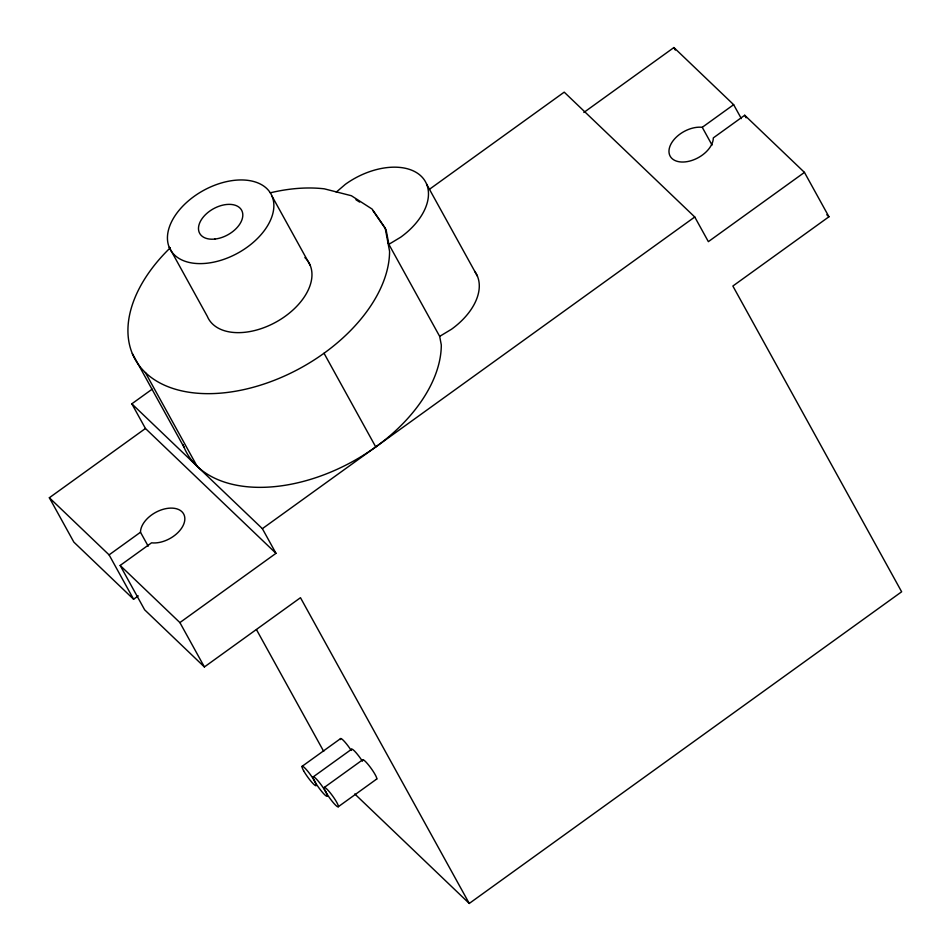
<?xml version="1.0" encoding="UTF-8"?>
<svg xmlns="http://www.w3.org/2000/svg" width="951" height="951" viewBox="0 0 951 951"><rect width="100%" height="100%" fill="white"/><g stroke="black" fill="none" stroke-linecap="round" stroke-linejoin="round"><path stroke-width="1.43" d="M336.238 192.15L345.391 184.292A59.901 37.208 -28.9 0 1 421.091 176.113A59.901 37.208 -28.9 0 1 400.704 237.191L388.864 244.324L386.07 229.678L373.042 210.742M145.444 428.485L49.357 497.742L109.092 554.873L140.486 532.239A23.953 14.883 -28.9 0 1 166.544 508.523A23.953 14.883 -28.9 0 1 183.495 524.738A23.953 14.883 -28.9 0 1 151.554 542.819L120.159 565.453L179.894 622.584L275.98 553.327L145.444 428.485L131.832 403.818L152.124 389.197M429.388 189.332L564.216 92.152L694.753 216.994L708.364 241.649L804.451 172.393L828.951 216.769L732.864 286.037L901.643 591.784L469.259 903.45L354.771 793.954M583.831 112.48L673.914 47.55L733.649 104.681L741.352 118.625M804.451 172.393L744.716 115.261L713.309 137.895A23.953 14.883 -28.9 0 1 687.264 161.611A23.953 14.883 -28.9 0 1 670.312 145.396A23.953 14.883 -28.9 0 1 702.254 127.315L733.649 104.681M49.357 497.742L73.857 542.118L133.592 599.249L138.24 595.897M131.832 403.818L262.369 528.661L694.753 216.994M120.159 565.453L144.659 609.829L204.394 666.96L300.48 597.703L469.259 903.45M302.002 766.411L340.434 738.713M313.069 776.991L351.501 749.293M324.125 787.571L362.557 759.873M338.366 806.674L376.798 778.976M183.044 444.628A141.354 87.801 -28.9 0 0 325.278 474.287A141.354 87.801 -28.9 0 0 441.3 344.951L439.671 336.381L451.511 329.236A59.901 37.208 -28.9 0 0 474.692 271.332M355.947 199.722L359.621 202.088M826.811 214.736L828.951 216.769M744.716 115.261L746.119 117.793M673.914 47.55L675.317 50.082M702.254 127.315L712.049 145.063M426.607 184.137L477.426 276.182M387.949 242.683L439.671 336.381M272.069 196.239A57.5 35.722 -28.9 0 1 206.807 263.249A57.5 35.722 -28.9 0 1 183.067 205.856A57.5 35.722 -28.9 0 1 272.069 196.239L310.181 265.281M324.018 353.237L375.752 446.934M169.219 247.319L207.33 316.362A57.5 35.722 -28.9 0 0 279.059 320.332A57.5 35.722 -28.9 0 0 304.879 257.578M262.369 528.661L275.98 553.327M145.372 372.554L197.095 466.24M132.344 353.606L184.066 447.303M256.473 629.621L323.709 751.397M140.486 532.239L148.19 546.183M179.894 622.584L204.394 666.96M109.092 554.873L133.592 599.249M362.616 760.729A11.983 1.795 54.2 0 1 370.379 767.35A11.983 1.795 54.2 0 1 376.37 779.178M351.561 750.149A11.983 1.795 54.2 0 1 354.58 751.112A11.983 1.795 54.2 0 1 362.26 761.002M340.494 739.569A11.983 1.795 54.2 0 1 343.525 740.532A11.983 1.795 54.2 0 1 351.204 750.422M170.3 247.759A141.354 87.801 -28.9 0 0 206.034 393.643A141.354 87.801 -28.9 0 0 389.577 251.254L385.167 228.038L372.138 209.089L351.383 195.728L324.315 188.833A141.354 87.801 -28.9 0 0 270.298 192.815M314.65 781.258A11.983 1.795 54.2 0 0 326.882 796.308A11.983 1.795 54.2 0 0 319.025 782.067A11.983 1.795 54.2 0 0 314.65 781.258M325.717 791.838A11.983 1.795 54.2 0 0 337.938 806.888A11.983 1.795 54.2 0 0 330.08 792.647A11.983 1.795 54.2 0 0 325.717 791.838M303.595 770.679A11.983 1.795 54.2 0 0 315.815 785.728A11.983 1.795 54.2 0 0 307.958 771.487A11.983 1.795 54.2 0 0 303.595 770.679M214.878 239.058A23.953 14.883 -28.9 0 0 242.065 211.146A23.953 14.883 -28.9 0 0 204.988 215.152A23.953 14.883 -28.9 0 0 214.878 239.058"/></g></svg>
